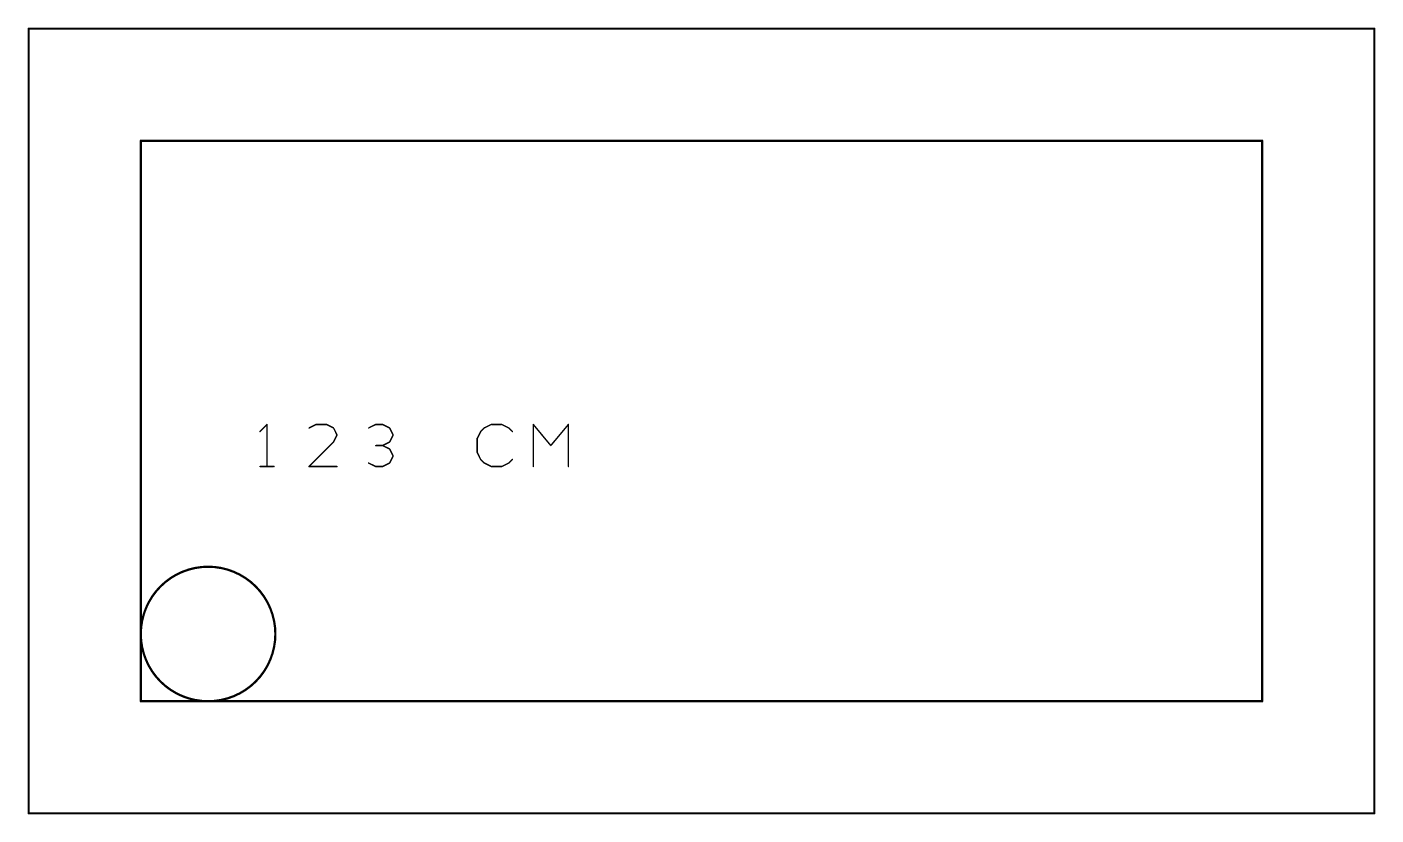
# Model space of a CAD drawing. Header units: metres. Extents: x 70 to 190, y 160 to 230.
import ezdxf

# ---------------------------------------------------------------- set-up
doc = ezdxf.new("R2010")
doc.units = ezdxf.units.M

msp = doc.modelspace()

# ---------------------------------------------------------------- linework, layer by layer
at = {"layer": '_BOARD', "color": 3}
msp.add_lwpolyline([(70, 160.05, 0.1, 0.1, 1), (70, 159.95, 0, 0, 0), (70, 160, 0, 0, 0), (70, 160, 0.2, 0.2, 0), (190, 160, 0, 0, 0), (190, 160, 0.1, 0.1, 0), (190, 159.95, 0.1, 0.1, 1), (190, 160.05, 0, 0, 0), (189.95, 160, 0.1, 0.1, 1), (190.05, 160, 0, 0, 0), (190, 160, 0, 0, 0), (190, 160, 0.2, 0.2, 0), (190, 230, 0, 0, 0), (190, 230, 0.1, 0.1, 0), (190.05, 230, 0.1, 0.1, 1), (189.95, 230, 0, 0, 0), (190, 229.95, 0.1, 0.1, 1), (190, 230.05, 0, 0, 0), (190, 230, 0, 0, 0), (190, 230, 0.2, 0.2, 0), (70, 230, 0, 0, 0), (70, 230, 0.1, 0.1, 0), (70, 230.05, 0.1, 0.1, 1), (70, 229.95, 0, 0, 0), (70.05, 230, 0.1, 0.1, 1), (69.95, 230, 0, 0, 0), (70, 230, 0, 0, 0), (70, 230, 0.2, 0.2, 0), (70, 160, 0.2, 0.2, 0), (70, 160, 0, 0, 0), (70, 160, 0.1, 0.1, 0), (69.95, 160, 0.1, 0.1, 1), (70.05, 160, 0, 0, 0)], format="xyseb", close=True, dxfattribs=at)
at = {"layer": 'RITZEN', "color": 255}
for points in [[(80, 220.05, 0.1, 0.1, 1), (80, 219.95, 0, 0, 0), (80, 220, 0, 0, 0), (80, 220, 0.2, 0.2, 0), (180, 220, 0, 0, 0), (180, 220, 0.1, 0.1, 0), (180, 219.95, 0.1, 0.1, 1), (180, 220.05, 0, 0, 0), (180.05, 220, 0.1, 0.1, 1), (179.95, 220, 0, 0, 0), (180, 220, 0, 0, 0), (180, 220, 0.2, 0.2, 0), (180, 170, 0, 0, 0), (180, 170, 0.1, 0.1, 0), (179.95, 170, 0.1, 0.1, 1), (180.05, 170, 0, 0, 0), (180, 169.95, 0.1, 0.1, 1), (180, 170.05, 0, 0, 0), (180, 170, 0, 0, 0), (180, 170, 0.2, 0.2, 0), (80, 170, 0, 0, 0), (80, 170, 0.1, 0.1, 0), (80, 170.05, 0.1, 0.1, 1), (80, 169.95, 0, 0, 0), (79.95, 170, 0.1, 0.1, 1), (80.05, 170, 0, 0, 0), (80, 170, 0, 0, 0), (80, 170, 0.2, 0.2, 0), (80, 220, 0.2, 0.2, 0), (80, 220, 0, 0, 0), (80, 220, 0.1, 0.1, 0), (80.05, 220, 0.1, 0.1, 1), (79.95, 220, 0, 0, 0)], [(86, 181.95, 0.1, 0.1, 1), (86, 182.05, 0, 0, 0), (86, 182, 0, 0, 0), (86, 182, 0.2, 0.2, 1), (86, 170, 0, 0, 0), (86, 170, 0.1, 0.1, 0), (86, 169.95, 0.1, 0.1, 1), (86, 170.05, 0, 0, 0), (86, 170.05, 0.1, 0.1, 1), (86, 169.95, 0, 0, 0), (86, 170, 0, 0, 0), (86, 170, 0.2, 0.2, 1), (86, 182, 0.2, 0.2, 0), (86, 182, 0, 0, 0), (86, 182, 0.1, 0.1, 0), (86, 182.05, 0.1, 0.1, 1), (86, 181.95, 0, 0, 0)]]:
    msp.add_lwpolyline(points, format="xyseb", close=True, dxfattribs=at)
for points in [[(91.27, 194.66, 0.06, 0.06, 1), (91.23, 194.71, 0, 0, 0), (91.25, 194.69, 0, 0, 0), (91.25, 194.69, 0.13, 0.13, 0), (90.63, 194.06, 0.13, 0.13, 0), (90.63, 194.06, 0, 0, 0), (90.63, 194.06, 0.06, 0.06, 0), (90.6, 194.09, 0.06, 0.06, 1), (90.65, 194.04, 0, 0, 0)], [(91.22, 190.94, 0.06, 0.06, 1), (91.28, 190.94, 0, 0, 0), (91.25, 190.94, 0, 0, 0), (91.25, 190.94, 0.13, 0.13, 0), (91.25, 194.69, 0.13, 0.13, 0), (91.25, 194.69, 0, 0, 0), (91.25, 194.69, 0.06, 0.06, 0), (91.28, 194.69, 0.06, 0.06, 1), (91.22, 194.69, 0, 0, 0)], [(95.64, 194.66, 0.06, 0.06, 1), (95.61, 194.72, 0, 0, 0), (95.63, 194.69, 0, 0, 0), (95.63, 194.69, 0.13, 0.13, 0), (95, 194.38, 0.13, 0.13, 0), (95, 194.38, 0, 0, 0), (95, 194.38, 0.06, 0.06, 0), (94.99, 194.4, 0.06, 0.06, 1), (95.01, 194.35, 0, 0, 0)], [(96.56, 194.66, 0.06, 0.06, 1), (96.56, 194.72, 0, 0, 0), (96.56, 194.69, 0, 0, 0), (96.56, 194.69, 0.13, 0.13, 0), (95.63, 194.69, 0.13, 0.13, 0), (95.63, 194.69, 0, 0, 0), (95.63, 194.69, 0.06, 0.06, 0), (95.63, 194.72, 0.06, 0.06, 1), (95.63, 194.66, 0, 0, 0)], [(97.17, 194.35, 0.06, 0.06, 1), (97.2, 194.4, 0, 0, 0), (97.19, 194.38, 0, 0, 0), (97.19, 194.38, 0.13, 0.13, 0), (96.56, 194.69, 0.13, 0.13, 0), (96.56, 194.69, 0, 0, 0), (96.56, 194.69, 0.06, 0.06, 0), (96.58, 194.72, 0.06, 0.06, 1), (96.55, 194.66, 0, 0, 0)], [(97.47, 193.74, 0.06, 0.06, 1), (97.53, 193.76, 0, 0, 0), (97.5, 193.75, 0, 0, 0), (97.5, 193.75, 0.13, 0.13, 0), (97.19, 194.38, 0.13, 0.13, 0), (97.19, 194.38, 0, 0, 0), (97.19, 194.38, 0.06, 0.06, 0), (97.22, 194.39, 0.06, 0.06, 1), (97.16, 194.36, 0, 0, 0)], [(97.16, 193.14, 0.06, 0.06, 1), (97.22, 193.11, 0, 0, 0), (97.19, 193.13, 0, 0, 0), (97.19, 193.13, 0.13, 0.13, 0), (97.5, 193.75, 0.13, 0.13, 0), (97.5, 193.75, 0, 0, 0), (97.5, 193.75, 0.06, 0.06, 0), (97.53, 193.74, 0.06, 0.06, 1), (97.47, 193.76, 0, 0, 0)], [(100.95, 194.66, 0.06, 0.06, 1), (100.92, 194.72, 0, 0, 0), (100.94, 194.69, 0, 0, 0), (100.94, 194.69, 0.13, 0.13, 0), (100.31, 194.38, 0.13, 0.13, 0), (100.31, 194.38, 0, 0, 0), (100.31, 194.38, 0.06, 0.06, 0), (100.3, 194.4, 0.06, 0.06, 1), (100.33, 194.35, 0, 0, 0)], [(101.56, 194.66, 0.06, 0.06, 1), (101.56, 194.72, 0, 0, 0), (101.56, 194.69, 0, 0, 0), (101.56, 194.69, 0.13, 0.13, 0), (100.94, 194.69, 0.13, 0.13, 0), (100.94, 194.69, 0, 0, 0), (100.94, 194.69, 0.06, 0.06, 0), (100.94, 194.72, 0.06, 0.06, 1), (100.94, 194.66, 0, 0, 0)], [(102.17, 194.35, 0.06, 0.06, 1), (102.2, 194.4, 0, 0, 0), (102.19, 194.38, 0, 0, 0), (102.19, 194.38, 0.13, 0.13, 0), (101.56, 194.69, 0.13, 0.13, 0), (101.56, 194.69, 0, 0, 0), (101.56, 194.69, 0.06, 0.06, 0), (101.58, 194.72, 0.06, 0.06, 1), (101.55, 194.66, 0, 0, 0)], [(102.47, 193.74, 0.06, 0.06, 1), (102.53, 193.76, 0, 0, 0), (102.5, 193.75, 0, 0, 0), (102.5, 193.75, 0.13, 0.13, 0), (102.19, 194.38, 0.13, 0.13, 0), (102.19, 194.38, 0, 0, 0), (102.19, 194.38, 0.06, 0.06, 0), (102.22, 194.39, 0.06, 0.06, 1), (102.16, 194.36, 0, 0, 0)], [(102.16, 193.14, 0.06, 0.06, 1), (102.22, 193.11, 0, 0, 0), (102.19, 193.13, 0, 0, 0), (102.19, 193.13, 0.13, 0.13, 0), (102.5, 193.75, 0.13, 0.13, 0), (102.5, 193.75, 0, 0, 0), (102.5, 193.75, 0.06, 0.06, 0), (102.53, 193.74, 0.06, 0.06, 1), (102.47, 193.76, 0, 0, 0)], [(109.97, 193.45, 0.06, 0.06, 1), (110.03, 193.42, 0, 0, 0), (110, 193.44, 0, 0, 0), (110, 193.44, 0.13, 0.13, 0), (110.31, 194.06, 0.13, 0.13, 0), (110.31, 194.06, 0, 0, 0), (110.31, 194.06, 0.06, 0.06, 0), (110.34, 194.05, 0.06, 0.06, 1), (110.28, 194.08, 0, 0, 0)], [(110.29, 194.09, 0.06, 0.06, 1), (110.33, 194.04, 0, 0, 0), (110.31, 194.06, 0, 0, 0), (110.31, 194.06, 0.13, 0.13, 0), (110.63, 194.38, 0.13, 0.13, 0), (110.63, 194.38, 0, 0, 0), (110.63, 194.38, 0.06, 0.06, 0), (110.65, 194.35, 0.06, 0.06, 1), (110.6, 194.4, 0, 0, 0)], [(110.61, 194.4, 0.06, 0.06, 1), (110.64, 194.35, 0, 0, 0), (110.63, 194.38, 0, 0, 0), (110.63, 194.38, 0.13, 0.13, 0), (111.25, 194.69, 0.13, 0.13, 0), (111.25, 194.69, 0, 0, 0), (111.25, 194.69, 0.06, 0.06, 0), (111.26, 194.66, 0.06, 0.06, 1), (111.24, 194.72, 0, 0, 0)], [(111.25, 194.72, 0.06, 0.06, 1), (111.25, 194.66, 0, 0, 0), (111.25, 194.69, 0, 0, 0), (111.25, 194.69, 0.13, 0.13, 0), (112.19, 194.69, 0.13, 0.13, 0), (112.19, 194.69, 0, 0, 0), (112.19, 194.69, 0.06, 0.06, 0), (112.19, 194.66, 0.06, 0.06, 1), (112.19, 194.72, 0, 0, 0)], [(112.2, 194.72, 0.06, 0.06, 1), (112.17, 194.66, 0, 0, 0), (112.19, 194.69, 0, 0, 0), (112.19, 194.69, 0.13, 0.13, 0), (112.81, 194.38, 0.13, 0.13, 0), (112.81, 194.38, 0, 0, 0), (112.81, 194.38, 0.06, 0.06, 0), (112.8, 194.35, 0.06, 0.06, 1), (112.83, 194.4, 0, 0, 0)], [(112.83, 194.4, 0.06, 0.06, 1), (112.79, 194.35, 0, 0, 0), (112.81, 194.38, 0, 0, 0), (112.81, 194.38, 0.13, 0.13, 0), (113.13, 194.06, 0.13, 0.13, 0), (113.13, 194.06, 0, 0, 0), (113.13, 194.06, 0.06, 0.06, 0), (113.1, 194.04, 0.06, 0.06, 1), (113.15, 194.09, 0, 0, 0)], [(114.97, 190.94, 0.06, 0.06, 1), (115.03, 190.94, 0, 0, 0), (115, 190.94, 0, 0, 0), (115, 190.94, 0.13, 0.13, 0), (115, 194.69, 0.13, 0.13, 0), (115, 194.69, 0, 0, 0), (115, 194.69, 0.06, 0.06, 0), (115.03, 194.69, 0.06, 0.06, 1), (114.97, 194.69, 0, 0, 0)], [(115.02, 194.71, 0.06, 0.06, 1), (114.98, 194.67, 0, 0, 0), (115, 194.69, 0, 0, 0), (115, 194.69, 0.13, 0.13, 0), (116.56, 192.81, 0.13, 0.13, 0), (116.56, 192.81, 0, 0, 0), (116.56, 192.81, 0.06, 0.06, 0), (116.54, 192.79, 0.06, 0.06, 1), (116.59, 192.83, 0, 0, 0)], [(116.54, 192.83, 0.06, 0.06, 1), (116.59, 192.79, 0, 0, 0), (116.56, 192.81, 0, 0, 0), (116.56, 192.81, 0.13, 0.13, 0), (118.13, 194.69, 0.13, 0.13, 0), (118.13, 194.69, 0, 0, 0), (118.13, 194.69, 0.06, 0.06, 0), (118.15, 194.67, 0.06, 0.06, 1), (118.1, 194.71, 0, 0, 0)], [(118.16, 194.69, 0.06, 0.06, 1), (118.09, 194.69, 0, 0, 0), (118.13, 194.69, 0, 0, 0), (118.13, 194.69, 0.13, 0.13, 0), (118.13, 190.94, 0.13, 0.13, 0), (118.13, 190.94, 0, 0, 0), (118.13, 190.94, 0.06, 0.06, 0), (118.09, 190.94, 0.06, 0.06, 1), (118.16, 190.94, 0, 0, 0)], [(94.98, 190.96, 0.06, 0.06, 1), (95.02, 190.91, 0, 0, 0), (95, 190.94, 0, 0, 0), (95, 190.94, 0.13, 0.13, 0), (97.19, 193.13, 0.13, 0.13, 0), (97.19, 193.13, 0, 0, 0), (97.19, 193.13, 0.06, 0.06, 0), (97.21, 193.1, 0.06, 0.06, 1), (97.17, 193.15, 0, 0, 0)], [(101.56, 192.78, 0.06, 0.06, 1), (101.56, 192.84, 0, 0, 0), (101.56, 192.81, 0, 0, 0), (101.56, 192.81, 0.13, 0.13, 0), (100.94, 192.81, 0.13, 0.13, 0), (100.94, 192.81, 0, 0, 0), (100.94, 192.81, 0.06, 0.06, 0), (100.94, 192.84, 0.06, 0.06, 1), (100.94, 192.78, 0, 0, 0)], [(101.55, 192.84, 0.06, 0.06, 1), (101.58, 192.78, 0, 0, 0), (101.56, 192.81, 0, 0, 0), (101.56, 192.81, 0.13, 0.13, 0), (102.19, 193.13, 0.13, 0.13, 0), (102.19, 193.13, 0, 0, 0), (102.19, 193.13, 0.06, 0.06, 0), (102.2, 193.1, 0.06, 0.06, 1), (102.17, 193.15, 0, 0, 0)], [(102.17, 192.47, 0.06, 0.06, 1), (102.2, 192.53, 0, 0, 0), (102.19, 192.5, 0, 0, 0), (102.19, 192.5, 0.13, 0.13, 0), (101.56, 192.81, 0.13, 0.13, 0), (101.56, 192.81, 0, 0, 0), (101.56, 192.81, 0.06, 0.06, 0), (101.58, 192.84, 0.06, 0.06, 1), (101.55, 192.78, 0, 0, 0)], [(102.47, 191.86, 0.06, 0.06, 1), (102.53, 191.89, 0, 0, 0), (102.5, 191.88, 0, 0, 0), (102.5, 191.88, 0.13, 0.13, 0), (102.19, 192.5, 0.13, 0.13, 0), (102.19, 192.5, 0, 0, 0), (102.19, 192.5, 0.06, 0.06, 0), (102.22, 192.51, 0.06, 0.06, 1), (102.16, 192.49, 0, 0, 0)], [(109.97, 192.19, 0.06, 0.06, 1), (110.03, 192.19, 0, 0, 0), (110, 192.19, 0, 0, 0), (110, 192.19, 0.13, 0.13, 0), (110, 193.44, 0.13, 0.13, 0), (110, 193.44, 0, 0, 0), (110, 193.44, 0.06, 0.06, 0), (110.03, 193.44, 0.06, 0.06, 1), (109.97, 193.44, 0, 0, 0)], [(100.33, 191.28, 0.06, 0.06, 1), (100.3, 191.22, 0, 0, 0), (100.31, 191.25, 0, 0, 0), (100.31, 191.25, 0.13, 0.13, 0), (100.94, 190.94, 0.13, 0.13, 0), (100.94, 190.94, 0, 0, 0), (100.94, 190.94, 0.06, 0.06, 0), (100.92, 190.91, 0.06, 0.06, 1), (100.95, 190.97, 0, 0, 0)], [(101.55, 190.97, 0.06, 0.06, 1), (101.58, 190.91, 0, 0, 0), (101.56, 190.94, 0, 0, 0), (101.56, 190.94, 0.13, 0.13, 0), (102.19, 191.25, 0.13, 0.13, 0), (102.19, 191.25, 0, 0, 0), (102.19, 191.25, 0.06, 0.06, 0), (102.2, 191.22, 0.06, 0.06, 1), (102.17, 191.28, 0, 0, 0)], [(102.16, 191.26, 0.06, 0.06, 1), (102.22, 191.24, 0, 0, 0), (102.19, 191.25, 0, 0, 0), (102.19, 191.25, 0.13, 0.13, 0), (102.5, 191.88, 0.13, 0.13, 0), (102.5, 191.88, 0, 0, 0), (102.5, 191.88, 0.06, 0.06, 0), (102.53, 191.86, 0.06, 0.06, 1), (102.47, 191.89, 0, 0, 0)], [(110.28, 191.55, 0.06, 0.06, 1), (110.34, 191.58, 0, 0, 0), (110.31, 191.56, 0, 0, 0), (110.31, 191.56, 0.13, 0.13, 0), (110, 192.19, 0.13, 0.13, 0), (110, 192.19, 0, 0, 0), (110, 192.19, 0.06, 0.06, 0), (110.03, 192.2, 0.06, 0.06, 1), (109.97, 192.17, 0, 0, 0)], [(110.6, 191.23, 0.06, 0.06, 1), (110.65, 191.27, 0, 0, 0), (110.63, 191.25, 0, 0, 0), (110.63, 191.25, 0.13, 0.13, 0), (110.31, 191.56, 0.13, 0.13, 0), (110.31, 191.56, 0, 0, 0), (110.31, 191.56, 0.06, 0.06, 0), (110.33, 191.59, 0.06, 0.06, 1), (110.29, 191.54, 0, 0, 0)], [(111.24, 190.91, 0.06, 0.06, 1), (111.26, 190.97, 0, 0, 0), (111.25, 190.94, 0, 0, 0), (111.25, 190.94, 0.13, 0.13, 0), (110.63, 191.25, 0.13, 0.13, 0), (110.63, 191.25, 0, 0, 0), (110.63, 191.25, 0.06, 0.06, 0), (110.64, 191.28, 0.06, 0.06, 1), (110.61, 191.22, 0, 0, 0)], [(112.83, 191.22, 0.06, 0.06, 1), (112.8, 191.28, 0, 0, 0), (112.81, 191.25, 0, 0, 0), (112.81, 191.25, 0.13, 0.13, 0), (112.19, 190.94, 0.13, 0.13, 0), (112.19, 190.94, 0, 0, 0), (112.19, 190.94, 0.06, 0.06, 0), (112.17, 190.97, 0.06, 0.06, 1), (112.2, 190.91, 0, 0, 0)], [(113.15, 191.54, 0.06, 0.06, 1), (113.1, 191.59, 0, 0, 0), (113.13, 191.56, 0, 0, 0), (113.13, 191.56, 0.13, 0.13, 0), (112.81, 191.25, 0.13, 0.13, 0), (112.81, 191.25, 0, 0, 0), (112.81, 191.25, 0.06, 0.06, 0), (112.79, 191.27, 0.06, 0.06, 1), (112.83, 191.23, 0, 0, 0)], [(90.63, 190.97, 0.06, 0.06, 1), (90.63, 190.91, 0, 0, 0), (90.63, 190.94, 0, 0, 0), (90.63, 190.94, 0.13, 0.13, 0), (91.88, 190.94, 0.13, 0.13, 0), (91.88, 190.94, 0, 0, 0), (91.88, 190.94, 0.06, 0.06, 0), (91.88, 190.91, 0.06, 0.06, 1), (91.88, 190.97, 0, 0, 0)], [(97.5, 190.91, 0.06, 0.06, 1), (97.5, 190.97, 0, 0, 0), (97.5, 190.94, 0, 0, 0), (97.5, 190.94, 0.13, 0.13, 0), (95, 190.94, 0.13, 0.13, 0), (95, 190.94, 0, 0, 0), (95, 190.94, 0.06, 0.06, 0), (95, 190.97, 0.06, 0.06, 1), (95, 190.91, 0, 0, 0)], [(100.94, 190.97, 0.06, 0.06, 1), (100.94, 190.91, 0, 0, 0), (100.94, 190.94, 0, 0, 0), (100.94, 190.94, 0.13, 0.13, 0), (101.56, 190.94, 0.13, 0.13, 0), (101.56, 190.94, 0, 0, 0), (101.56, 190.94, 0.06, 0.06, 0), (101.56, 190.91, 0.06, 0.06, 1), (101.56, 190.97, 0, 0, 0)], [(112.19, 190.91, 0.06, 0.06, 1), (112.19, 190.97, 0, 0, 0), (112.19, 190.94, 0, 0, 0), (112.19, 190.94, 0.13, 0.13, 0), (111.25, 190.94, 0.13, 0.13, 0), (111.25, 190.94, 0, 0, 0), (111.25, 190.94, 0.06, 0.06, 0), (111.25, 190.97, 0.06, 0.06, 1), (111.25, 190.91, 0, 0, 0)]]:
    msp.add_lwpolyline(points, format="xyseb", dxfattribs=at)

doc.saveas('drawing.dxf')
